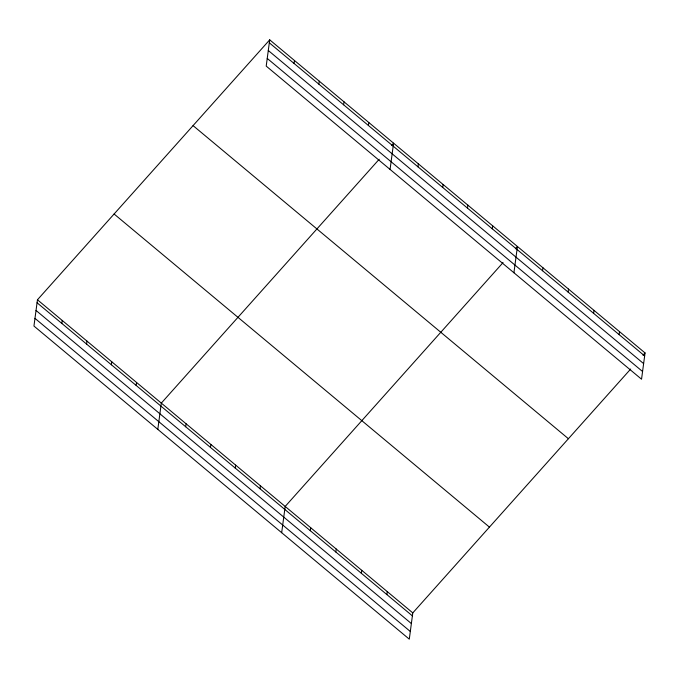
<?xml version="1.0" encoding="UTF-8"?>
<svg xmlns="http://www.w3.org/2000/svg" width="679" height="679" viewBox="0 0 679 679"><rect width="100%" height="100%" fill="white"/><g stroke="black" fill="none" stroke-linecap="round" stroke-linejoin="round"><path stroke-width="1.02" d="M269.707 39.84L266.21 66.101L641.545 379.213L645.05 352.944L269.707 39.84L37.455 299.787L33.95 326.056L409.293 639.16L412.79 612.899L630.681 369.028M61.831 323.433L62.23 320.454M86.598 344.1L86.997 341.121M111.373 364.767L111.772 361.788M136.148 385.426L136.547 382.447M157.808 429.383L161.313 403.114L379.205 159.251M185.69 426.76L186.088 423.781M210.465 447.427L210.863 444.448M235.24 468.086L235.63 465.107M294.083 63.486L294.482 60.507M260.006 488.753L260.405 485.774M318.858 84.145L319.257 81.166M281.675 532.701L285.18 506.441L503.063 262.578M343.633 104.812L344.024 101.833M310.303 530.715L310.702 527.727M368.4 125.479L368.799 122.5M335.825 552.002L336.224 549.022M390.069 169.427L393.574 143.167L391.52 145.459M361.347 573.297L361.746 570.318M417.95 166.813L418.349 163.826M386.877 594.583L387.268 591.604M442.716 187.472L443.115 184.493M467.491 208.139L467.89 205.16M492.267 228.806L492.665 225.827M513.927 272.754L517.432 246.485L515.378 248.786M542.563 270.76L542.954 267.781M568.085 292.055L568.484 289.076M593.607 313.342L594.006 310.362M619.129 334.637L619.528 331.658M642.996 355.244L645.05 352.944M269.317 42.819L644.651 355.923M268.29 50.501L643.624 363.613M267.229 58.419L642.572 371.523M193.065 125.623L568.408 438.727M114.097 214.004L489.44 527.116M37.455 299.787L412.79 612.899M37.056 302.766L412.399 615.878M36.029 310.456L411.372 623.56M34.977 318.366L410.311 631.478"/></g></svg>
